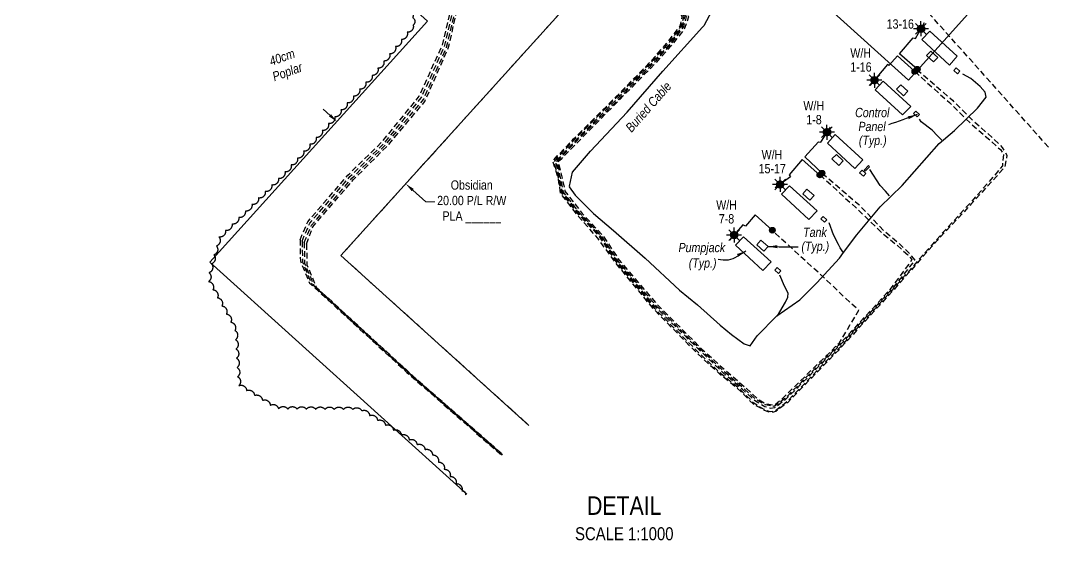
# Model space of a CAD drawing. Extents: x 603322 to 609639, y 5878497 to 5882872.
# Drawn here: x 606580 to 607687, y 5878497 to 5879057 of the extents above; entities that cross this region are included whole.
import ezdxf

# ---------------------------------------------------------------- set-up
doc = ezdxf.new("R2010")
doc.units = 0
doc.header["$LTSCALE"] = 5
doc.header["$PDSIZE"] = 0.5
for name, pattern in [('0', [1, 1, 0]), ('foc-ACCESSROAD', [3.75, 2.5, -1.25]), ('foc-TIELINE', [1.875, 1.25, -0.625]), ('UG_PIPE', [1.875, 1.25, -0.625])]:
    doc.linetypes.add(name, pattern=pattern)
doc.layers.get('Defpoints').update_dxf_attribs({"color": 9})
for name, color, linetype in [('AS-CABLE', 224, 'foc-CABLE'), ('AS-PIPE-UG', 44, 'UG_PIPE'), ('AS-SYMBOL', 7, 'Continuous'), ('C-RW', 13, 'Continuous'), ('C-WS', 13, 'foc-ACCESSROAD'), ('C-WS-S', 8, 'Continuous'), ('DETAIL-T', 7, 'Continuous'), ('L-TIE', 7, 'foc-TIELINE'), ('T-BUSH', 110, '0'), ('T-BUSH-T', 110, 'Continuous')]:
    doc.layers.add(name, color=color, linetype=linetype)
for name, color, linetype, lineweight in [('AS-GENERAL', 48, 'Continuous', 18), ('C-RW-T', 13, 'Continuous', 9), ('C-WS-T', 13, 'Continuous', 9), ('T-TEXT', 48, 'Continuous', 18)]:
    doc.layers.add(name, color=color, linetype=linetype, lineweight=lineweight)
doc.layers.add('AS-PIPE-AG', color=7, linetype='Continuous', true_color=0x7d00fa)
doc.styles.add('80CG', font='ARIALN.TTF', dxfattribs={"height": 10})
doc.styles.add('80L', font='ARIALN.TTF', dxfattribs={"height": 10})
doc.styles.add('80LS', font='ARIALNI.TTF', dxfattribs={"height": 10})
doc.styles.add('foc-LtypeFont', font='ARIALN.TTF', dxfattribs={"height": 7.35})
doc.linetypes.add('foc-CABLE', pattern='A,2,-1,["C",foc-LtypeFont,S=0.2,R=0,X=-0.625,Y=-0.75],-1.24,8', length=12.24)
doc.dimstyles.new('Compass 5 000', dxfattribs={"dimscale": 5, "dimtxt": 9, "dimasz": 2, "dimexe": 0.2, "dimexo": 0.0625, "dimgap": 0.5, "dimtad": 0, "dimtih": 1, "dimtoh": 1, "dimzin": 0, "dimdsep": 46, "dimtxsty": '80CG', "dimcen": 0.1, "dimse1": 1, "dimse2": 1, "dimclrd": 256, "dimclrt": 256, "dimaunit": 1, "dimadec": 4, "dimazin": 0, "dimtfac": 0.06, "dimtofl": 0, "dimtmove": 0, "dimatfit": 1, "dimfxl": 0.2, "dimtolj": 1, "dimtzin": 0, "dimlwd": -1, "dimarcsym": 0})

# ---------------------------------------------------------------- blocks, each defined once
blk = doc.blocks.new('RISER')
h = blk.add_hatch(color=255)
h.dxf.hatch_style = 1
edge = h.paths.add_edge_path()
edge.add_arc((0, 0), 0.7, 0, 360)
blk.add_hatch(color=13).paths.add_polyline_path([(0.58, -0.15), (-0.58, -0.15, 0.774597)])
at = {"color": 13}
blk.add_line((-0.58, -0.15), (0.58, -0.15), dxfattribs=at)
blk.add_circle((0, 0), 0.6, dxfattribs=at)
blk = doc.blocks.new('GAS')
h = blk.add_hatch(color=255)
h.dxf.hatch_style = 1
edge = h.paths.add_edge_path()
edge.add_arc((0, 0), 0.9, 0, 360)
for p, q in [((-0.81, 0), (-1.62, 0)), ((-0.57, 0.57), (-1.14, 1.14)), ((0, 0.81), (0, 1.62)), ((0.57, 0.57), (1.14, 1.14)), ((1.62, 0), (0.81, 0)), ((-0.57, -0.57), (-1.14, -1.14)), ((0, -0.81), (0, -1.62)), ((1.14, -1.14), (0.57, -0.57))]:
    blk.add_line(p, q)
blk.add_circle((0, 0), 0.8)
blk = doc.blocks.new('*D436')
at = {"layer": 'C-RW-T', "transparency": 16777216}
for p, q in [((606990.1, 5879230.1), (606996.8, 5879237.5)), ((606902.8, 5879133.5), (606892.8, 5879133.5)), ((606909.7, 5879141.1), (606902.8, 5879133.5))]:
    blk.add_line(p, q, dxfattribs=at)
for points in [[(606988.8, 5879231.2), (606991.3, 5879229), (606983.4, 5879222.7)], [(606908.4, 5879142.2), (606910.9, 5879140), (606916.4, 5879148.5)]]:
    blk.add_solid(points, dxfattribs=at)
at = {"layer": 'Defpoints', "color": 0, "transparency": 16777216}
for p in [(607025.1, 5879185), (606916.4, 5879148.5), (606958.1, 5879110.8)]:
    blk.add_point(p, dxfattribs=at)
at = {"layer": 'C-RW-T', "transparency": 16777216, "insert": (606822.9, 5879133.5), "char_height": 10, "attachment_point": 5, "style": '80CG'}
blk.add_mtext('\\A1;Obsidian\\P20.00 P/L R/W\\PPLA 131625\\P(Expired, To be Cancelled)', dxfattribs=at)
blk = doc.blocks.new('*D439')
at = {"layer": 'C-RW-T', "transparency": 16777216}
for p, q in [((606913.4, 5878954.8), (606905.9, 5878961.5)), ((607002.4, 5878874.4), (607016.4, 5878861.7)), ((607016.4, 5878861.7), (607026.4, 5878861.7))]:
    blk.add_line(p, q, dxfattribs=at)
for points in [[(606914.5, 5878956), (606912.2, 5878953.6), (606920.8, 5878948.1)], [(607003.5, 5878875.6), (607001.3, 5878873.2), (606995, 5878881.1)]]:
    blk.add_solid(points, dxfattribs=at)
at = {"layer": 'Defpoints', "color": 0, "transparency": 16777216}
for p in [(606926.4, 5878954.3), (607000.6, 5878887.3), (606995, 5878881.1)]:
    blk.add_point(p, dxfattribs=at)
at = {"layer": 'C-RW-T', "transparency": 16777216, "insert": (607066, 5878861.7), "char_height": 10, "attachment_point": 5, "style": '80CG'}
blk.add_mtext('\\A1;Obsidian\\P20.00 P/L R/W\\PPLA ______', dxfattribs=at)

msp = doc.modelspace()

# ---------------------------------------------------------------- linework, layer by layer
at = {"layer": 'AS-CABLE', "flags": 128}
for points in [[(607266.364, 5879256.633), (607261.644, 5879257.558), (607253.554, 5879255.358), (607242.969, 5879245.303), (607237.499, 5879241.123), (607231.329, 5879231.968), (607224.944, 5879224.378), (607205.739, 5879201.593), (607200.544, 5879186.653), (607204.304, 5879179.068), (607216.889, 5879167.123), (607258.899, 5879133.238), (607294.104, 5879104.008), (607327.484, 5879079.163), (607327.419, 5879072.768), (607315.834, 5879051.373), (607314.558, 5879049.856)], [(607171.141, 5878878.674), (607174.669, 5878893.493), (607193.964, 5878916.243), (607233.284, 5878958.343), (607271.874, 5879002.278), (607314.558, 5879049.856)], [(607171.141, 5878878.674), (607170.919, 5878877.743), (607177.219, 5878869.023), (607197.224, 5878849.128), (607218.609, 5878830.903), (607252.829, 5878800.953), (607289.904, 5878766.748), (607309.279, 5878750.723), (607333.394, 5878728.803), (607345.644, 5878718.698), (607359.314, 5878708.778), (607365.774, 5878706.623), (607373.334, 5878717.293), (607394.734, 5878738.763), (607419.444, 5878756.138), (607437.499, 5878774.448), (607462.064, 5878801.078), (607466.314, 5878807.008), (607480.849, 5878826.263), (607505.869, 5878856.178), (607529.424, 5878879.228), (607569.284, 5878924.488), (607585.984, 5878938.678), (607610.599, 5878962.718), (607620.084, 5878974.458), (607619.059, 5878979.628), (607613.389, 5878985.838), (607603.419, 5878994.338), (607595.009, 5878999.188)], [(607572.299, 5878927.933), (607567.614, 5878932.778), (607561.964, 5878938.913), (607550.069, 5878947.888), (607548.309, 5878950.613)], [(607515.954, 5878868.138), (607511.524, 5878873.363), (607505.829, 5878879.118), (607494.574, 5878896.638)], [(607466.294, 5878806.823), (607462.824, 5878812.058), (607460.864, 5878815.588), (607455.764, 5878826.233), (607450.864, 5878839.168)], [(607395.249, 5878739.013), (607403.744, 5878753.603), (607406.474, 5878758.933), (607406.879, 5878763.408), (607402.644, 5878770.978), (607397.699, 5878782.903)]]:
    msp.add_lwpolyline(points, dxfattribs=at)
at = {"layer": 'AS-GENERAL', "flags": 128}
for points in [[(607580.418, 5879008.979), (607588.823, 5879018.457), (607559.178, 5879045.49), (607550.709, 5879036.375)], [(607560.357, 5879024.12), (607555.635, 5879019.222), (607563.174, 5879012.304), (607567.829, 5879017.154)], [(607538.894, 5878964.456), (607530.073, 5878955.314), (607500.427, 5878982.347), (607509.248, 5878991.489)], [(607523.352, 5878982.877), (607527.969, 5878987.856), (607535.551, 5878980.986), (607531.149, 5878975.904)], [(607478.72, 5878897.589), (607487.125, 5878907.067), (607457.48, 5878934.099), (607449.011, 5878924.985)], [(607458.66, 5878912.73), (607453.937, 5878907.831), (607461.476, 5878900.914), (607466.131, 5878905.764)], [(607488.458, 5878895.953), (607493.202, 5878900.762), (607494.422, 5878899.509), (607489.699, 5878894.843)], [(607437.971, 5878851.968), (607429.15, 5878842.826), (607399.504, 5878869.858), (607408.325, 5878879)], [(607422.429, 5878870.388), (607427.046, 5878875.368), (607434.628, 5878868.497), (607430.226, 5878863.416)], [(607388.419, 5878796.968), (607379.598, 5878787.826), (607349.952, 5878814.858), (607358.773, 5878824)], [(607372.877, 5878815.388), (607377.494, 5878820.368), (607385.076, 5878813.497), (607380.674, 5878808.416)]]:
    msp.add_lwpolyline(points, close=True, dxfattribs=at)
for points in [[(607589.245, 5878999.616), (607591.771, 5879002.386), (607587.782, 5879006.022), (607585.257, 5879003.253), (607589.245, 5878999.616)], [(607548.309, 5878955.871), (607545.784, 5878953.101), (607541.795, 5878956.738), (607544.321, 5878959.508), (607548.309, 5878955.871)], [(607487.754, 5878889.308), (607490.28, 5878892.078), (607486.291, 5878895.715), (607483.765, 5878892.945), (607487.754, 5878889.308)], [(607448.457, 5878842.406), (607445.931, 5878839.636), (607441.942, 5878843.273), (607444.468, 5878846.043), (607448.457, 5878842.406)], [(607398.905, 5878787.406), (607396.379, 5878784.637), (607392.391, 5878788.273), (607394.916, 5878791.043), (607398.905, 5878787.406)]]:
    msp.add_lwpolyline(points, dxfattribs=at)
at = {"layer": 'AS-PIPE-AG', "flags": 128}
for points in [[(607545.779, 5879004.583), (607526.827, 5879021.243), (607541.433, 5879038.392), (607543.883, 5879037.647), (607553.417, 5879054.693)], [(607543.139, 5879002.153), (607524.358, 5879018.894), (607515.189, 5879008.372), (607513.575, 5879009.645), (607494.783, 5878986.986)], [(607443.274, 5878892.533), (607424.753, 5878910.131), (607439.435, 5878926.247), (607441.978, 5878925.823), (607452.31, 5878942.132)], [(607440.929, 5878890.583), (607422.024, 5878907.188), (607407.763, 5878890.878), (607409.453, 5878888.767), (607392.914, 5878876.71)], [(607389.679, 5878831.143), (607371.41, 5878847.832), (607360.787, 5878835.469), (607358.115, 5878836.952), (607343.709, 5878820.378)]]:
    msp.add_lwpolyline(points, dxfattribs=at)
at = {"layer": 'AS-PIPE-UG', "flags": 128}
for points in [[(607545.779, 5879004.583), (607545.859, 5879003.978), (607583.644, 5878971.028), (607606.884, 5878948.218), (607627.804, 5878929.918), (607637.309, 5878920.298), (607642.334, 5878911.888), (607640.254, 5878899.508), (607630.659, 5878888.543), (607604.274, 5878859.783), (607567.074, 5878819.988), (607519.974, 5878766.453), (607463.004, 5878704.003), (607405.954, 5878645.393), (607393.564, 5878636.068), (607387.859, 5878634.543), (607381.354, 5878637.143), (607369.324, 5878643.738), (607356.314, 5878657.163), (607334.364, 5878675.138), (607308.579, 5878698.733), (607261.864, 5878746.193), (607221.004, 5878796.048), (607201.729, 5878822.733), (607180.109, 5878846.993), (607161.594, 5878871.088), (607159.569, 5878885.748), (607159.489, 5878885.988), (607153.139, 5878905.723), (607158.114, 5878911.083), (607175.749, 5878929.383), (607221.334, 5878974.788), (607259.539, 5879013.663), (607277.509, 5879034.318), (607290.624, 5879051.008), (607292.544, 5879060.908), (607290.194, 5879067.203), (607269.794, 5879083.758), (607243.284, 5879108.393), (607215.054, 5879138.658), (607182.399, 5879172.208), (607159.129, 5879193.158), (607119.619, 5879228.418), (607104.984, 5879240.763), (607102.579, 5879243.648), (607105.479, 5879247.543), (607113.909, 5879257.333)], [(607443.274, 5878892.533), (607443.539, 5878892.473), (607482.874, 5878858.818), (607509.639, 5878830.828), (607524.934, 5878818.158), (607537.449, 5878805.903), (607543.124, 5878798.883), (607518.234, 5878767.353), (607462.464, 5878707.318), (607403.534, 5878648.333), (607391.989, 5878639.718), (607388.259, 5878639.233), (607381.799, 5878640.898), (607371.449, 5878647.038), (607357.679, 5878659.558), (607336.199, 5878678.113), (607311.604, 5878701.618), (607262.979, 5878749.353), (607222.984, 5878797.278), (607204.584, 5878824.848), (607182.124, 5878848.803), (607163.624, 5878872.248), (607160.669, 5878886.863), (607156.489, 5878905.078), (607159.984, 5878909.033), (607177.449, 5878927.453), (607222.819, 5878972.978), (607260.834, 5879012.058), (607279.459, 5879031.913), (607292.689, 5879050.203), (607295.509, 5879060.993), (607291.914, 5879069.148), (607270.834, 5879085.558), (607245.379, 5879109.223), (607216.784, 5879140.403), (607183.379, 5879173.323), (607161.254, 5879193.803), (607120.824, 5879229.543), (607106.864, 5879242.453), (607118.319, 5879253.398)], [(607543.139, 5879002.153), (607543.459, 5879001.708), (607580.379, 5878968.548), (607604.689, 5878944.838), (607625.239, 5878927.138), (607635.339, 5878917.923), (607638.539, 5878912.913), (607637.419, 5878900.483), (607628.204, 5878889.248), (607603.179, 5878860.893), (607566.424, 5878820.898), (607518.779, 5878766.698), (607462.624, 5878705.373), (607405.659, 5878646.678), (607392.974, 5878636.453), (607387.414, 5878635.578), (607380.819, 5878638.078), (607369.744, 5878644.938), (607357.039, 5878657.948), (607335.074, 5878676.223), (607309.914, 5878699.783), (607263.074, 5878746.893), (607222.294, 5878796.403), (607203.894, 5878823.668), (607181.809, 5878847.238), (607162.519, 5878871.613), (607159.889, 5878886.258), (607154.719, 5878904.728), (607159.189, 5878910.118), (607176.644, 5878928.883), (607221.774, 5878973.928), (607260.669, 5879013.483), (607278.749, 5879033.233), (607291.649, 5879050.773), (607294.534, 5879060.878), (607291.444, 5879068.038), (607270.304, 5879084.933), (607244.399, 5879108.778), (607216.194, 5879138.958), (607183.069, 5879172.433), (607159.504, 5879194.318), (607120.054, 5879229.028), (607104.609, 5879243.028)], [(607440.954, 5878890.618), (607441.509, 5878890.338), (607479.534, 5878855.458), (607507.669, 5878828.428), (607523.769, 5878815.138), (607535.514, 5878804.533), (607540.024, 5878799.458), (607516.434, 5878767.158), (607462.279, 5878708.488), (607402.789, 5878649.393), (607391.769, 5878641.443), (607382.184, 5878643.018), (607372.409, 5878648.518), (607358.654, 5878660.813), (607334.484, 5878681.748), (607311.744, 5878703.283), (607264.074, 5878750.453), (607223.739, 5878797.928), (607205.954, 5878824.588), (607182.794, 5878849.108), (607164.894, 5878872.078), (607162.009, 5878886.383), (607157.994, 5878905.443), (607161.709, 5878909.233), (607178.334, 5878926.688), (607223.944, 5878971.918), (607262.364, 5879011.633), (607280.344, 5879031.283), (607294.269, 5879050.068), (607297.124, 5879060.743), (607292.629, 5879070.338), (607270.799, 5879087.408), (607246.549, 5879109.363), (607217.554, 5879141.448), (607184.174, 5879174.018), (607161.609, 5879195.103), (607121.344, 5879230.563), (607109.259, 5879241.413), (607120.119, 5879251.368)], [(607122.129, 5879249.408), (607112.559, 5879240.978), (607121.939, 5879231.283), (607163.019, 5879195.848), (607185.174, 5879175.003), (607219.229, 5879142.178), (607247.709, 5879109.913), (607271.929, 5879088.743), (607294.244, 5879071.123), (607299.424, 5879061.023), (607295.249, 5879048.188), (607280.784, 5879029.748), (607263.229, 5879010.318), (607223.949, 5878970.443), (607179.769, 5878925.528), (607161.879, 5878907.358), (607159.239, 5878904.928), (607163.449, 5878887.183), (607166.339, 5878873.263), (607185.099, 5878849.023), (607207.299, 5878825.348), (607224.799, 5878798.758), (607265.174, 5878751.713), (607312.794, 5878704.208), (607337.404, 5878681.918), (607359.954, 5878662.363), (607374.284, 5878648.933), (607382.979, 5878644.118), (607391.599, 5878642.748), (607400.984, 5878650.308), (607462.144, 5878710.018), (607482.949, 5878745.003), (607466.894, 5878759.288), (607453.199, 5878772.853), (607427.379, 5878796.298), (607390.269, 5878830.373), (607389.684, 5878831.128)], [(606881.084, 5878820.868), (606889.339, 5878840.288), (606932.619, 5878890.483), (606969.424, 5878926.313), (607009.544, 5878975.478), (607034.384, 5879030.503), (607044.279, 5879072.138), (607049.289, 5879098.383), (607063.329, 5879131.953), (607067.034, 5879162.203), (607076.779, 5879189.408), (607088.444, 5879213.413), (607088.669, 5879213.538)], [(606883.254, 5878819.223), (606891.509, 5878838.643), (606934.789, 5878888.838), (606971.594, 5878924.668), (607011.714, 5878973.833), (607036.554, 5879028.858), (607046.449, 5879070.493), (607051.459, 5879096.738), (607065.499, 5879130.308), (607069.204, 5879160.558), (607078.949, 5879187.763), (607090.614, 5879211.768), (607090.839, 5879211.893)], [(606885.529, 5878818.018), (606893.609, 5878836.598), (606936.959, 5878887.193), (606973.459, 5878923.423), (607014.109, 5878971.928), (607038.964, 5879028.268), (607048.864, 5879070.343), (607054.034, 5879094.368), (607068.034, 5879129.408), (607071.079, 5879160.273), (607080.839, 5879187.378), (607092.309, 5879209.598), (607092.749, 5879209.933)], [(606888.089, 5878816.168), (606894.819, 5878834.848), (606938.619, 5878885.583), (606975.869, 5878922.753), (607015.379, 5878969.643), (607041.129, 5879028.088), (607050.274, 5879068.463), (607056.709, 5879094.068), (607069.614, 5879127.833), (607073.974, 5879160.763), (607083.014, 5879185.973), (607094.569, 5879207.903)], [(606881.084, 5878820.868), (606881.444, 5878798.128), (606891.444, 5878774.088), (606996.234, 5878677.943), (607098.464, 5878588.637)], [(606883.254, 5878819.223), (606883.719, 5878796.923), (606893.719, 5878772.883), (606998.509, 5878676.738), (607098.859, 5878589.074)], [(606885.529, 5878818.018), (606885.994, 5878795.718), (606895.994, 5878771.678), (607000.784, 5878675.533), (607099.254, 5878589.511)], [(606888.089, 5878816.168), (606888.554, 5878793.868), (606898.554, 5878769.828), (607003.344, 5878673.683), (607099.449, 5878589.727)]]:
    msp.add_lwpolyline(points, dxfattribs=at)
at = {"layer": 'C-RW'}
for points in [[(606580.113, 5879230.426), (606930.527, 5879443.256), (607045.584, 5879570.531), (607603.17, 5879067.08), (607536.183, 5878992.889), (607034.259, 5879446.083), (606979.164, 5879385.271), (606874.121, 5879321.47), (606784.069, 5879266.639), (606619.028, 5879166.371)], [(607060.646, 5878546.769), (606783.978, 5878796.673), (607018.511, 5879056.278), (606784.944, 5879267.169), (606874.121, 5879321.47), (606979.164, 5879385.271), (607034.259, 5879446.083), (607108.483, 5879379.065), (607042.903, 5879306.646), (606951.659, 5879251.314), (607159.71, 5879063.463), (606925.164, 5878803.843), (607127.648, 5878620.946)]]:
    msp.add_lwpolyline(points, dxfattribs=at)
at = {"layer": 'C-RW', "flags": 128}
msp.add_lwpolyline([(607060.646, 5878546.769), (606783.978, 5878796.673), (607018.511, 5879056.278), (606981.589, 5879089.56), (607048.634, 5879163.791), (607159.71, 5879063.463), (606925.164, 5878803.843), (607127.648, 5878620.946)], dxfattribs=at)
at = {"layer": 'C-WS', "flags": 128}
msp.add_lwpolyline([(607127.648, 5878620.946), (606925.164, 5878803.843), (607360.735, 5879285.978), (607045.584, 5879570.531), (607281.553, 5879831.555)], dxfattribs=at)
at = {"layer": 'L-TIE', "flags": 128}
msp.add_lwpolyline([(607687.069, 5878920.692), (607360.735, 5879285.978)], dxfattribs=at)
at = {"layer": 'T-BUSH', "flags": 128}
msp.add_lwpolyline([(606620.705, 5879163.613, -0.52056705), (606629.247, 5879168.804, -0.52056705), (606637.789, 5879173.996, -0.52056705), (606646.33, 5879179.187, -0.52056705), (606654.872, 5879184.379, -0.52056705), (606663.414, 5879189.571, -0.52056705), (606671.956, 5879194.762, -0.52056705), (606680.498, 5879199.954, -0.52056705), (606689.04, 5879205.145, -0.52056705), (606697.581, 5879210.337, -0.52056705), (606706.123, 5879215.528, -0.52056705), (606714.665, 5879220.72, -0.52056705), (606723.207, 5879225.911, -0.52056705), (606731.749, 5879231.103, -0.52056705), (606740.291, 5879236.295, -0.52056705), (606749.347, 5879240.423, -0.52056705), (606758.717, 5879243.904, -0.52056705), (606768.087, 5879247.386, -0.52056705), (606777.457, 5879250.868, -0.52056705), (606786.827, 5879254.349, -0.52056705), (606796.196, 5879257.831, -0.52056705), (606805.566, 5879261.312, -0.52056705), (606814.936, 5879264.794, -0.52056705), (606824.306, 5879268.276, -0.52056705), (606833.676, 5879271.757, -0.52056705), (606843.046, 5879275.239, -0.52056705), (606852.415, 5879278.72, -0.52056705), (606861.785, 5879282.202, -0.52056705), (606870.252, 5879282.651, -0.52056705), (606876.189, 5879274.61, -0.52056705), (606882.126, 5879266.568, -0.52056705), (606888.063, 5879258.527, -0.52056705), (606894, 5879250.485, -0.52056705), (606899.937, 5879242.443, -0.52056705), (606905.874, 5879234.402, -0.52056705), (606911.811, 5879226.36, -0.52056705), (606917.748, 5879218.319, -0.52056705), (606923.685, 5879210.277, -0.52056705), (606928.717, 5879201.695, -0.52056705), (606932.987, 5879192.657, -0.52056705), (606937.257, 5879183.619, -0.52056705), (606941.527, 5879174.581, -0.52056705), (606945.797, 5879165.543, -0.52056705), (606950.068, 5879156.506, -0.52056705), (606954.338, 5879147.468, -0.52056705), (606958.608, 5879138.43, -0.52056705), (606962.878, 5879129.392, -0.52056705), (606967.148, 5879120.355, -0.52056705), (606971.418, 5879111.317, -0.52056705), (606975.689, 5879102.279, -0.52056705), (606980.499, 5879093.545, -0.52056705), (606985.995, 5879085.195, -0.52056705), (606991.49, 5879076.846, -0.52056705), (606996.985, 5879068.496, -0.52056705), (607002.481, 5879060.147, -0.52056705), (607002.918, 5879052.058, -0.52056705), (606996.592, 5879044.319, -0.52056705), (606990.266, 5879036.58, -0.52056705), (606983.94, 5879028.841, -0.52056705), (606977.613, 5879021.102, -0.52056705), (606971.287, 5879013.362, -0.52056705), (606964.961, 5879005.623, -0.52056705), (606958.635, 5878997.884, -0.52056705), (606951.974, 5878990.432, -0.52056705), (606945.275, 5878983.014, -0.52056705), (606938.575, 5878975.595, -0.52056705), (606931.876, 5878968.177, -0.52056705), (606925.177, 5878960.759, -0.52056705), (606918.477, 5878953.34, -0.52056705), (606911.778, 5878945.922, -0.52056705), (606905.078, 5878938.504, -0.52056705), (606898.379, 5878931.085, -0.52056705), (606891.679, 5878923.667, -0.52056705), (606884.98, 5878916.248, -0.52056705), (606878.28, 5878908.83, -0.52056705), (606871.581, 5878901.412, -0.52056705), (606864.881, 5878893.993, -0.52056705), (606857.84, 5878886.903, -0.52056705), (606850.708, 5878879.899, -0.52056705), (606843.577, 5878872.894, -0.52056705), (606836.446, 5878865.89, -0.52056705), (606829.315, 5878858.885, -0.52056705), (606822.184, 5878851.881, -0.52056705), (606815.053, 5878844.877, -0.52056705), (606807.922, 5878837.872, -0.52056705), (606800.79, 5878830.868, -0.52056705), (606793.731, 5878823.821, -0.52056705), (606791.061, 5878814.188, -0.52056705), (606788.392, 5878804.556, -0.52056705), (606785.723, 5878794.923, -0.52056705), (606783.054, 5878785.29, -0.52056705), (606782.523, 5878775.907, -0.52056705), (606787.336, 5878767.146, -0.52056705), (606792.149, 5878758.385, -0.52056705), (606796.962, 5878749.625, -0.52056705), (606801.776, 5878740.864, -0.52056705), (606806.589, 5878732.103, -0.52056705), (606811.037, 5878723.238, -0.52056705), (606811.604, 5878713.258, -0.52056705), (606812.171, 5878703.279, -0.52056705), (606812.739, 5878693.299, -0.52056705), (606813.306, 5878683.319, -0.52056705), (606813.873, 5878673.34, -0.52056705), (606815.085, 5878663.743, -0.52056705), (606823.579, 5878658.474, -0.52056705), (606832.074, 5878653.205, -0.52056705), (606840.568, 5878647.936, -0.52056705), (606849.062, 5878642.667, -0.52056705), (606857.942, 5878638.723, -0.52056705), (606867.938, 5878638.604, -0.52056705), (606877.933, 5878638.485, -0.52056705), (606887.928, 5878638.366, -0.52056705), (606897.923, 5878638.247, -0.52056705), (606907.918, 5878638.128, -0.52056705), (606917.913, 5878638.072, -0.52056705), (606927.909, 5878638.072, -0.52056705), (606937.905, 5878638.072, -0.52056705), (606947.526, 5878636.746, -0.52056705), (606956.046, 5878631.519, -0.52056705), (606964.566, 5878626.291, -0.52056705), (606973.086, 5878621.064, -0.52056705), (606981.605, 5878615.836, -0.52056705), (606990.125, 5878610.608, -0.52056705), (606998.645, 5878605.381, -0.52056705), (607007.165, 5878600.153, -0.52056705), (607015.685, 5878594.926, -0.52056705), (607023.69, 5878589.107, -0.52056705), (607030.037, 5878581.385, -0.52056705), (607036.384, 5878573.663, -0.52056705), (607042.731, 5878565.941, -0.52056705), (607049.078, 5878558.219, -0.52056705), (607055.426, 5878550.497, -0.52056705), (607059.233, 5878545.865, -0.52056705)], format="xyb", dxfattribs=at)

# ---------------------------------------------------------------- block references
at = {"layer": 'AS-SYMBOL', "xscale": 4.997884199999978, "yscale": 4.997884199999978, "zscale": 4.997884199999978}
for p in [(607543.139, 5879002.153), (607545.779, 5879004.583), (607440.929, 5878890.583), (607440.954, 5878890.618), (607443.274, 5878892.533), (607389.679, 5878831.143), (607389.684, 5878831.128)]:
    msp.add_blockref('RISER', p, dxfattribs=at)
at = {"layer": 'C-WS-S', "xscale": 4.997884199999978, "yscale": 4.997884199999978, "zscale": 4.997884199999978}
for p in [(607549.754, 5879048.028), (607499.674, 5878992.658), (607448.524, 5878936.683), (607398.109, 5878880.393), (607348.559, 5878825.863)]:
    msp.add_blockref('GAS', p, dxfattribs=at)

# ---------------------------------------------------------------- texts
at = {"layer": 'AS-GENERAL', "insert": (607478.326, 5878962.857), "char_height": 9.99157, "attachment_point": 1, "line_spacing_factor": 0.900378, "style": '80L'}
msp.add_mtext_dynamic_manual_height_columns('\\pi0.56794;{\\fArial Narrow|b0|i1|c0|p34;Control \\P\\pi4.13587;Panel\\P\\pi4.60955;(Typ.)}', width=37.47631, gutter_width=49.958, heights=[0], dxfattribs=at)
at = {"layer": 'C-WS-T', "char_height": 9.99577, "attachment_point": 1, "line_spacing_factor": 0.9, "style": '80L'}
for s, width, insert in [('\\pi0.78977;W/H\\P\\pi-2.39442;13-16', 22.7234, (607515.252, 5879073.254)), ('\\pi0.78977;W/H\\P1-16', 22.7234, (607472.916, 5879026.941)), ('\\pi0.78977;W/H\\P\\pi3.96033;1-8', 22.7234, (607422.371, 5878970.218)), ('\\pi4.34898;W/H\\P\\pi1.16479;15-17', 29.8418, (607373.809, 5878917.457)), ('\\pi0.78977;W/H\\P\\pi3.60918;7-8', 22.7234, (607328.491, 5878863.417))]:
    msp.add_mtext_dynamic_manual_height_columns(s, width=width, gutter_width=49.979, heights=[0], dxfattribs=dict(at, insert=insert))
at = {"layer": 'DETAIL-T', "color": 3, "insert": (607230.275, 5878520.819), "char_height": 19.9847, "width": 105.42486, "attachment_point": 5, "style": '80CG'}
msp.add_mtext('DETAIL\\P{\\H0.7x;SCALE 1:1000}', dxfattribs=at)
at = {"layer": 'T-BUSH-T', "linetype": 'Continuous', "insert": (606860.003, 5879022.114), "char_height": 9.9958, "width": 34.19194, "attachment_point": 2, "rotation": 20, "style": '80LS'}
msp.add_mtext('40cm \\PPoplar', dxfattribs=at)
at = {"layer": 'T-TEXT', "insert": (607288.373, 5878817.489), "char_height": 9.99157, "attachment_point": 1, "style": '80L'}
msp.add_mtext_dynamic_manual_height_columns('\\pi0.32599;{\\fArial Narrow|b0|i1|c0|p34;Pumpjack\\P\\pi11.35352;(Typ.)}', width=50.96425, gutter_width=49.958, heights=[0], dxfattribs=at)

# ---------------------------------------------------------------- dimensions: what is measured, and where the dimension line sits
at = {"layer": 'C-RW-T', "color": 3}
dim = msp.add_linear_dim(base=(606916.366, 5879148.507), p1=(607025.086, 5879185.016), p2=(606958.099, 5879110.826), angle=227.920748, text='Obsidian\\P20.00 P/L R/W\\PPLA 131625\\P(Expired, To be Cancelled)', dimstyle='Compass 5 000', dxfattribs=at)
dim.commit()
dim.dimension.update_dxf_attribs({"geometry": '*D436', "text_midpoint": (606822.856, 5879133.477), "dimtype": 161})
at = {"layer": 'C-RW-T'}
dim = msp.add_linear_dim(base=(606994.958, 5878881.099), p1=(606926.379, 5878954.297), p2=(607000.551, 5878887.289), angle=317.904707, text='Obsidian\\P20.00 P/L R/W\\PPLA ______', dimstyle='Compass 5 000', dxfattribs=at)
dim.commit()
dim.dimension.update_dxf_attribs({"geometry": '*D439', "text_midpoint": (607065.97, 5878861.7), "dimtype": 161})

# ---------------------------------------------------------------- leaders
at = {"layer": 'AS-GENERAL', "path_type": 1}
for points in [[(607545.527, 5878955.566), (607514.652, 5878944.523)], [(607385.076, 5878813.497), (607417.417, 5878813.216)], [(607361.324, 5878808.515), (607342.052, 5878798.946), (607331.249, 5878799.437)]]:
    msp.add_leader(points, dimstyle='Compass 5 000', override={"dimgap": 0.5, "dimtad": 0}, dxfattribs=at)

# ---------------------------------------------------------------- next in the draw order: texts
at = {"layer": 'AS-CABLE', "insert": (607228.49, 5878939.94), "char_height": 9.99157, "attachment_point": 1, "rotation": 48.705771, "style": '80L', "bg_fill": 2}
msp.add_mtext_dynamic_manual_height_columns('\\pi3.29074;{\\fArial Narrow|b0|i1|c0|p34;Buried Cable}', width=71.96292, gutter_width=49.958, heights=[0], dxfattribs=at)
at = {"layer": 'AS-GENERAL', "insert": (607420.526, 5878833.907), "char_height": 9.99157, "attachment_point": 1, "line_spacing_factor": 0.900378, "style": '80L', "bg_fill": 3, "box_fill_scale": 1.15, "bg_fill_color": 256, "bg_fill_transparency": 0}
msp.add_mtext_dynamic_manual_height_columns('\\pi2.34679;{\\fArial Narrow|b0|i1|c0|p34;Tank\\P\\pi0.53386;(Typ.)}', width=29.32493, gutter_width=49.958, heights=[0], dxfattribs=at)

doc.saveas('drawing.dxf')
